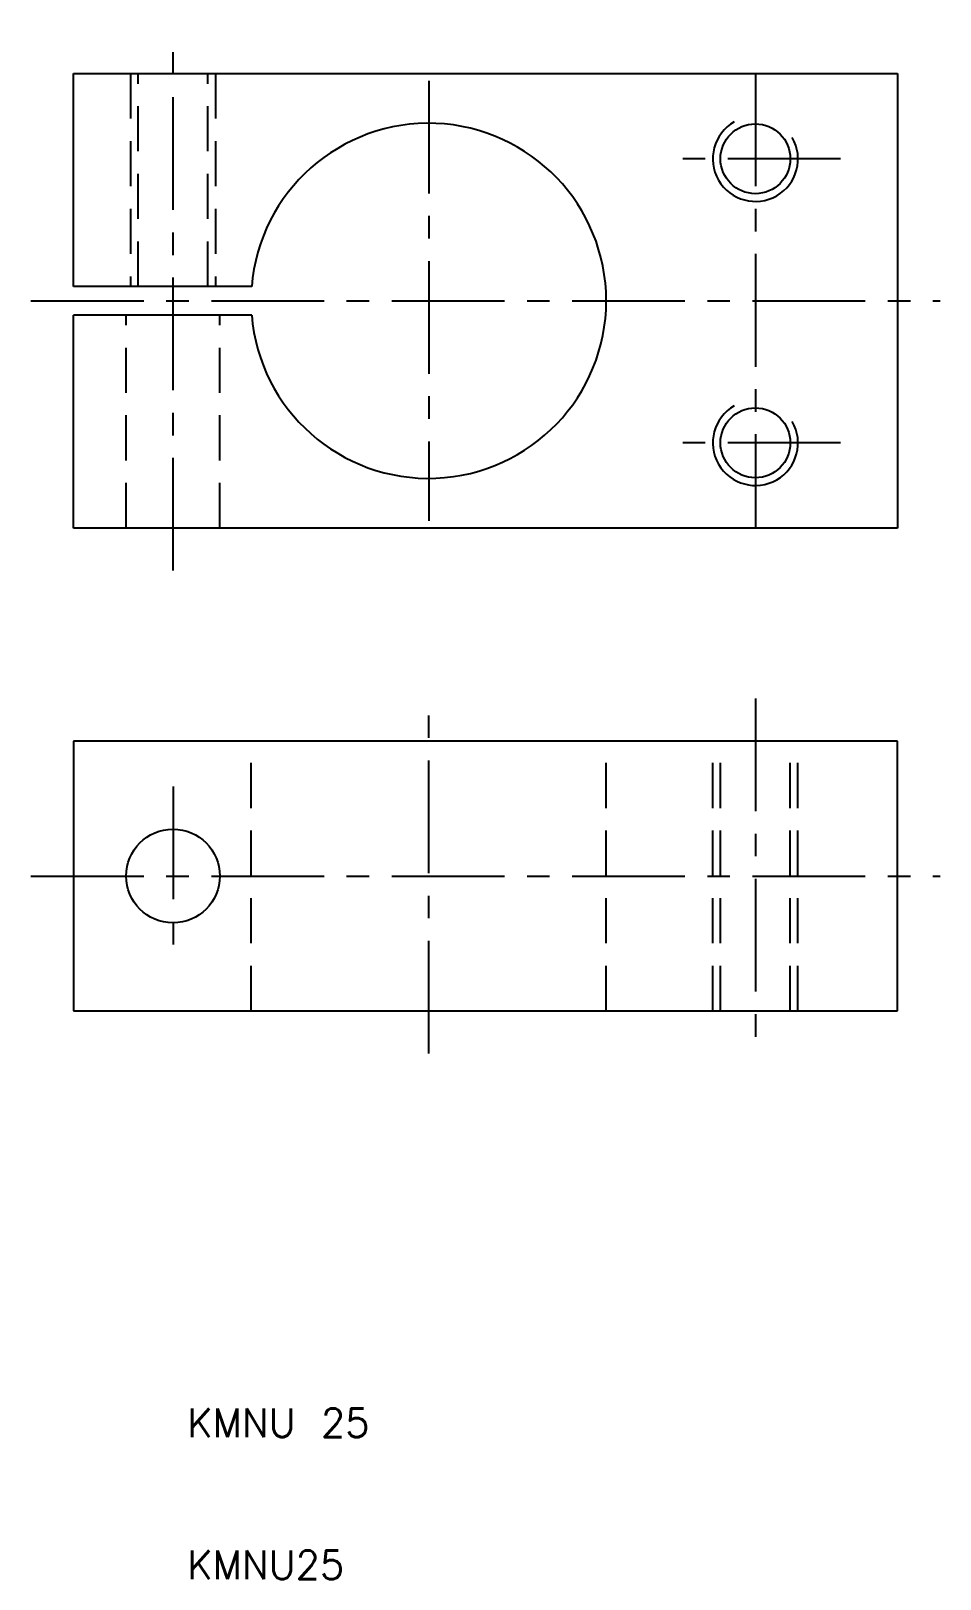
# Model space of a CAD drawing. Extents: x -1 to 63, y 10 to 119.
import ezdxf

# ---------------------------------------------------------------- set-up
doc = ezdxf.new("R2010")
doc.units = 0
doc.header["$LTSCALE"] = 0.25
doc.linetypes.add('CENTER', pattern=[50.8, 31.75, -6.35, 6.35, -6.35])
doc.linetypes.add('DASHED', pattern=[19.05, 12.7, -6.35])
doc.layers.get('0').update_dxf_attribs({"linetype": 'CONTINUOUS'})
doc.layers.add('CENTER', color=1, linetype='CENTER')
doc.styles.get("Standard").update_dxf_attribs({"font": 'txt.shx', "bigfont": 'extfont.shx'})

msp = doc.modelspace()

# ---------------------------------------------------------------- linework, layer by layer
for p, q in [((2, 116), (60, 116)), ((2, 101), (2, 116)), ((60, 116), (60, 84)), ((14.5401, 101), (2, 101)), ((14.5401, 99), (2, 99)), ((2, 84), (2, 99)), ((60, 84), (2, 84)), ((2, 69), (2, 50)), ((60, 69), (2, 69)), ((60, 50), (60, 69)), ((2, 50), (60, 50))]:
    msp.add_line(p, q)
at = {"color": 3, "linetype": 'DASHED'}
for p, q in [((6, 116), (6, 101)), ((6.5415, 101), (6.5415, 116)), ((11.4585, 101), (11.4585, 116)), ((12, 116), (12, 101)), ((5.7, 84), (5.7, 99)), ((12.3, 84), (12.3, 99)), ((14.5, 50), (14.5, 69)), ((39.5, 50), (39.5, 69)), ((47, 50), (47, 69)), ((47.5415, 50), (47.5415, 69)), ((52.4585, 50), (52.4585, 69)), ((53, 50), (53, 69))]:
    msp.add_line(p, q, dxfattribs=at)
for centre, radius in [((50, 110), 2.4585), ((50, 90), 2.4585), ((9, 59.5), 3.3)]:
    msp.add_circle(centre, radius)
msp.add_arc((27, 100), 12.5, 184.588566, 175.411434)
at = {"color": 3}
for centre in [(50, 110), (50, 90)]:
    msp.add_arc(centre, 3, 120, 30, dxfattribs=at)
at = {"layer": 'CENTER', "color": 1, "linetype": 'CENTER'}
for p, q in [((9, 81), (9, 119)), ((50, 116), (50, 84)), ((27, 115.5), (27, 84.5)), ((56, 110), (44, 110)), ((-1, 100), (63, 100)), ((56, 90), (44, 90)), ((27, 47), (27, 72)), ((50, 72), (50, 47)), ((9, 65.8), (9, 53.2)), ((-1, 59.5), (63, 59.5))]:
    msp.add_line(p, q, dxfattribs=at)

# ---------------------------------------------------------------- texts
for s, p in [('KMNU 25', (10, 20)), ('KMNU25', (10, 10))]:
    msp.add_text(s, height=2).set_placement(p)

doc.saveas('drawing.dxf')
